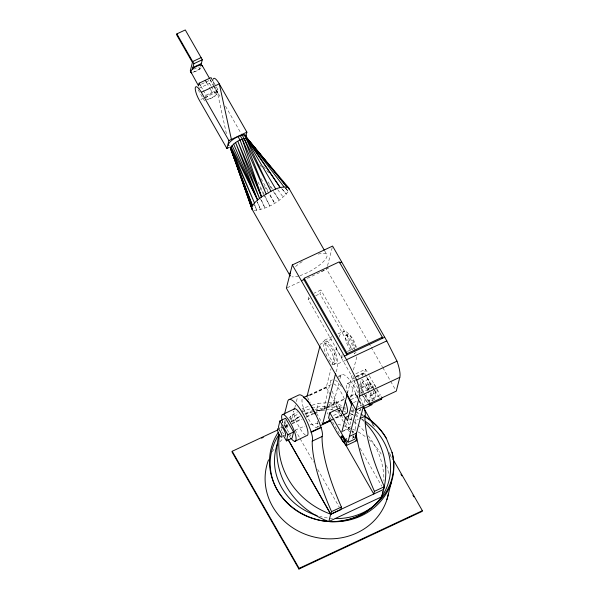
<?xml version="1.0" encoding="UTF-8"?>
<svg xmlns="http://www.w3.org/2000/svg" width="599" height="599" viewBox="0 0 599 599"><rect width="100%" height="100%" fill="white"/><g stroke="black" fill="none" stroke-linecap="round" stroke-linejoin="round"><path stroke-width="0.45" stroke-dasharray="3 2.25" d="M350.28 415.242L352.639 414.141L348.94 428.555L349.367 431.872M360.927 391.634L362.118 386.43L360.441 380.934M367.322 390.96L369.179 383.12L367.509 377.625M285.161 420.004L284.121 424.384L289.01 432.792M201.047 67.829L197.221 70.742L192.301 72.591L199.931 69.02L200.972 64.954M205.397 97.704L206.026 95.248L203.271 90.427M210.938 85.762L209.56 83.351L210.324 80.363L213.079 85.185M207.726 99.494L216.449 95.413L217.916 89.685L213.326 81.644M343.13 356.742L341.445 357.528L308.148 299.253L308.912 296.265M281.343 426.383L282.017 423.748M282.249 422.872L282.698 421.112M351.83 349.591L319.918 293.75L320.877 290.013L314.153 293.158M327.331 266.615L326.642 269.295L368.415 342.396M327.556 265.724L332.602 246.069M290.006 419.397L290.844 416.118L297.576 411.82M291.196 421.771L293.907 411.221M294.813 407.709L295.487 405.066M296.393 401.555L297.516 397.159M302.72 411.273L303.566 408.001L311.33 405.516M324.621 410.173L316.339 410.682L318.234 403.307L333.868 402.356A78.132 71.977 14.4 0 1 342.628 406.137M330.393 394.868L326.193 387.516L331.052 368.587M331.981 364.978L336.84 346.057M339.146 337.08L339.603 335.29L344.665 330.828C350.797 333.838 353.148 341.385 355.724 347.285M324.935 408.578L324.014 406.968L330.783 380.59A27.067 7.023 64.9 0 1 332.063 379.242M336.046 371.829C340.838 360.77 334.699 346.432 325.459 339.813L320.398 344.275L332.924 338.413M341.445 357.528L342.403 353.784M338.832 383.008L331.973 409.731L328.297 409.956M339.962 378.613L340.636 375.977A27.067 7.023 64.9 0 1 358.943 394.853M343.429 421.801L338.472 413.13L339.116 410.629M347.427 393.318L352.287 374.405M353.432 369.942L356.877 356.54M358.075 388.362L352.721 379.002L353.38 376.434M350.737 397.347L355.342 379.407M358.981 400.753L355.289 394.299L355.462 393.603L349.554 396.366M357.873 398.058L357.109 396.733L358.719 390.451M360.104 385.067L361.482 379.691M362.402 376.105L363.368 372.945L365.158 373.881M366.281 376.614L364.492 373.491L365.592 369.216L354.66 374.338M363.683 393.176L360.898 388.309L362.507 382.05L368.213 379.384L373.776 389.118M368.924 389.694L366.61 385.636L368.213 379.384M366.416 394.464L363.945 404.108L357.663 407.043M374.24 389.934L376.097 393.176L374.487 399.436L368.782 402.109L370.392 395.849L368.071 391.791M356.405 347.338C354.728 342.643 352.976 336.773 348.333 334.287L345.78 335.425C344.627 340.749 348.041 346.065 350.64 350.512M347.645 334.556C346.484 339.88 349.906 345.189 352.497 349.644M205.951 98.266C208.167 94.605 212.727 91.714 217.055 91.872L217.474 92.875C215.266 96.544 210.706 99.427 206.37 99.277M284.046 423.68L285.903 421.614M288.995 418.177L290.844 416.118M285.244 427.619L287.715 424.871M253.901 210.294C267.147 209.508 279.988 201.631 288.291 191.485L285.438 187.846M354.855 352.976L354.226 353.507L356.712 352.1M302.068 408.952L303.566 408.001M291.196 422.063L300.174 416.327M193.664 69.252L197.872 67.283M201.481 84.122L210.466 79.914M198.456 88.547L209.56 83.351M206.026 95.248L217.916 89.685M200.927 99.419L204.192 97.892M205.015 97.51L217.265 91.774L220.941 98.214M321.393 271.392L328.911 267.88M287.206 287.752L300.631 281.47M307.339 278.325L325.804 269.692M308.148 299.253L309.833 298.467M315.718 295.719L319.918 293.75M324.636 340.135L332.984 336.226M337.993 333.883L343.841 331.15M324.456 343.893L326.313 343.025M347.45 351.426L354.174 348.281L320.877 290.013M333.883 364.492L335.74 363.623A11.336 2.943 64.9 0 0 331.112 347.383A11.336 2.943 64.9 0 0 326.23 348.962A11.336 2.943 64.9 0 0 335.74 363.623M338.121 363.743L345.638 360.224M338.637 376.172L341.924 374.63M330.783 380.59L332.423 379.818M338.173 377.13L340.636 375.977M309.413 394.786L331.719 384.348M309.488 395.333L326.193 387.516M309.593 395.512L326.298 387.695M363.368 372.945L356.3 376.247L357.371 376.486L358.883 378.201M356.031 376.719L363.099 373.409M352.721 379.002L356.083 377.422M356.929 377.033L364.492 373.491M347.36 383.555L355.312 379.833M362.058 387.254L369.119 383.952M360.898 388.309L366.61 385.636M369.194 385.172L372.825 383.472A4.747 1.228 64.9 0 1 375.91 387.036M324.014 406.968L325.654 406.197M328.941 404.662L333.868 402.356L338.008 409.626M284.405 425.724L287.685 424.189M284.547 426.788L287.924 425.208M292.147 423.231L301.432 418.888M306.501 416.515L313.255 413.355M314.101 412.958L325.916 407.432M326.762 407.035L345.331 398.342M285.214 427.087L288.591 425.507M291.968 423.927L302.098 419.18M306.321 417.211L313.921 413.654M314.767 413.258L325.736 408.121M326.582 407.724L344.313 399.436M350.22 396.665L355.289 394.299M360.748 393.049L372.518 387.538L374.053 389.769M350.827 399.668L357.109 396.733M353.515 402.625L357.438 400.791M373.304 393.715L376.936 392.016M370.392 395.849L376.097 393.176M333.516 415.451L338.472 413.13M365.383 394.958L368.617 400.626L380.387 395.115L381.511 397.174M335.088 417.9L341.767 414.77M331.015 420.034L341.872 414.957L339.041 409.993M316.931 427.207L319.409 426.046M331.801 420.251L342.546 415.227M359.43 410.57L361.017 409.828M349.045 420.041L352.968 418.207M355.529 429.453A88.585 22.979 64.9 0 1 355.14 420.82L358.427 419.285M343.347 430.823L347.48 428.891L349.546 431.879M341.872 431.864L348.94 428.555M352.467 431.16L351.853 431.445A3.542 0.921 64.9 0 1 353.29 432.62M345.78 335.425L346.477 335.155C351.508 338.061 353.485 344.575 354.915 349.921M312.191 405.238L318.234 403.307M305.123 414.268L314.617 411.228M285.281 187.966L288.291 191.485L285.356 187.869M263.365 166.41L269.827 174.242M281.582 188.475L286.285 194.173L282.324 189.052M352.107 437.607L352.901 438.625M259.794 164.74L261.426 167.001M277.749 189.621L283.192 197.161M352.646 436.357L353.68 437.847M374.562 390.518L379.661 397.961M361.766 394.539L367.382 402.723M269.43 185.48L271.497 188.588M273.556 191.702L279.231 200.253L272.882 189.883M268 181.909L272.395 189.082M264.533 186.416L274.664 203.226L269.7 194.211M289.452 433.556L291.234 436.619M324.74 250.974L326.59 254.216M368.879 343.212L370.736 346.462M371.2 347.27L382.334 366.768M382.798 367.576L390.226 380.575M390.69 381.383L395.333 389.507M225.538 106.263L241.18 133.629M210.039 79.278L214.217 86.578M214.682 87.394L217.459 92.261M213.543 85.994L217.212 92.426M211.395 86.57L216.449 95.413M198.711 66.893L199.931 69.02M206.648 82.729L209.86 88.36M210.324 89.161L212.158 92.381M365.592 369.216L368.827 374.884M369.291 375.693L376.689 388.639M377.153 389.455L380.387 395.115M200.972 86.406L202.814 89.618M366.723 377.392L372.518 387.538M198.127 89.723L204.559 100.976M370.781 392.944L374.487 399.436M362.507 382.05L367.606 390.975M359.37 384.438L364.918 394.149M364.147 393.992L368.782 402.109M336.151 348.753L351.83 376.194M355.462 393.603L357.775 397.639M359.617 400.873L362.388 405.718M372.997 424.287L374.847 427.514M389.148 452.544L391.454 456.588M359.437 401.562L361.744 405.598M372.361 424.174L373.282 425.784M389.889 454.858L391.739 458.085M352.639 414.141L353.403 415.474M347.615 421.891L350.385 426.743M352.699 430.786L353.62 432.403M330.85 395.662L338.585 409.199M338.472 410.427L343.534 419.3M345.376 422.52L349.524 429.775M353.208 436.222L354.129 437.839M360.119 448.314L381.765 486.201M345.226 424.953L347.48 428.891M327.234 412.606L328.155 414.216M329.997 417.443L339.67 434.372M307.549 397.481L310.275 402.258M316.646 413.407L322.105 422.961M295.12 429.91L299.725 437.966M300.189 438.775L313.547 462.151M317.687 469.406L339.341 507.286M261.119 178.644L267.895 190.931M368.617 400.626L370.115 403.367M259.996 187.816L263.118 193.567M263.56 194.383L269.805 205.884L257.39 180.748M260.483 198.816L264.99 208.04L261.209 199.527M257.166 201.893L260.535 209.56L257.42 201.818M254.687 205.172L256.754 210.324L254.478 204.207M226.392 133.659L217.265 91.774A10.482 2.718 64.9 0 1 214.914 86.892M305.535 435.166A14.825 3.714 64.3 0 1 297.823 424.571A14.825 3.714 64.3 0 1 293.517 411.184M283.552 433.923A4.747 1.191 64.3 0 1 282.369 431.886M281.859 430.763A4.747 1.191 64.3 0 1 281.171 428.682M332.505 518.472A59.885 55.168 14.4 0 1 319.776 516.405M285.963 428.637A59.885 55.168 14.4 0 1 288.381 425.852M293.053 421.411A59.885 55.168 14.4 0 1 300.653 416.006M305.64 413.37A59.885 55.168 14.4 0 1 314.018 410.195M314.887 409.948A59.885 55.168 14.4 0 1 325.564 407.956M326.477 407.874A59.885 55.168 14.4 0 1 337.462 407.919M342.95 408.645A59.885 55.168 14.4 0 1 345.675 409.192M351.007 410.607A59.885 55.168 14.4 0 1 362.859 415.654M318.234 254.126A21.25 6.162 -29.7 0 1 324.703 260.213A21.25 6.162 -29.7 0 1 299.964 275.637M298.542 276.064A21.25 6.162 -29.7 0 1 291.908 276.805M295.577 266.518A21.25 6.162 -29.7 0 1 303.319 260.932M360.358 397.901A27.067 7.023 64.9 0 1 363.316 405.298M334.407 410.659A78.132 71.977 14.4 0 0 331.973 409.731A60.492 55.722 14.4 0 0 326.725 409.619M335.215 410.981A78.132 71.977 14.4 0 1 340.741 413.497M349.711 418.694A78.132 71.977 14.4 0 1 353.23 421.164M353.912 421.689A78.132 71.977 14.4 0 1 356.6 423.815M357.903 424.923A78.132 71.977 14.4 0 1 365.338 432.276M368.318 435.84A78.132 71.977 14.4 0 1 383.892 481.079M350.879 410.854A78.132 71.977 14.4 0 1 354.421 413.295M355.117 413.812A78.132 71.977 14.4 0 1 358.487 416.455M361.699 419.27A78.132 71.977 14.4 0 1 364.155 421.636M355.469 419.382A15.971 4.141 64.9 0 1 355.14 420.82M335.253 380.058A27.067 7.023 64.9 0 1 338.944 383.42M339.558 384.131A27.067 7.023 64.9 0 1 341.685 386.864M352.504 407.32A27.067 7.023 64.9 0 1 354.031 411.588M376.801 389.268A4.747 1.228 64.9 0 1 375.019 390.488M373.858 388.451A4.747 1.228 64.9 0 1 372.825 383.472M373.17 390.967A4.747 1.228 64.9 0 1 371.387 392.188M369.725 389.021A4.747 1.228 64.9 0 1 369.343 385.112A4.747 1.228 64.9 0 1 372.279 388.736M360.568 408.398A14.825 3.849 64.9 0 1 358.217 410.3M347.764 393.408A14.825 3.849 64.9 0 1 348.333 383.712A14.825 3.849 64.9 0 1 357.903 397.751M358.719 399.862A14.825 3.849 64.9 0 1 360.418 406.1M368.033 402.962A14.825 3.849 64.9 0 1 363.121 395.677M362.769 395.003A14.825 3.849 64.9 0 1 360.815 390.788M362.043 379.422A14.825 3.849 64.9 0 1 369.224 390.758M370.122 392.877A14.825 3.849 64.9 0 1 372.346 400.521M290.268 437.457A14.825 3.714 64.3 0 1 288.845 435.428M282.825 422.819A14.825 3.714 64.3 0 1 282.354 421.239M326.994 356.442A11.336 2.943 64.9 0 1 325.699 344.2A11.336 2.943 64.9 0 1 334.549 361.167A11.336 2.943 64.9 0 1 327.668 357.738M354.084 436.379A3.542 0.921 64.9 0 1 353.635 435.653M352.556 433.182A3.542 0.921 64.9 0 1 352.586 431.123A3.542 0.921 64.9 0 1 354.353 433.047M354.308 437.652A3.542 0.921 64.9 0 1 353.462 436.664M317.358 421.194A16.293 4.223 64.9 0 1 309.316 420.401A16.293 4.223 64.9 0 1 302.802 397.878M214.038 84.459A10.482 2.718 64.9 0 1 213.207 80.431M285.304 426.877A60.492 55.722 14.4 0 1 287.7 424.586M291.563 421.419A60.492 55.722 14.4 0 1 300.144 416.118M304.794 414.021A60.492 55.722 14.4 0 1 311.293 411.842M316.339 410.682A60.492 55.722 14.4 0 1 324.98 409.679M337.507 410.308A60.492 55.722 14.4 0 1 340.277 410.772M343.931 411.58A60.492 55.722 14.4 0 1 345.728 412.06M350.13 413.475A60.492 55.722 14.4 0 1 361.07 418.596M361.856 419.06A60.492 55.722 14.4 0 1 364.177 420.543M283.649 425.38A62.491 57.564 14.4 0 1 286.846 422.16M290.268 419.218A62.491 57.564 14.4 0 1 298.714 413.639M302.008 411.97A62.491 57.564 14.4 0 1 311.098 408.555M311.959 408.316A62.491 57.564 14.4 0 1 327.9 406.025M328.806 406.017A62.491 57.564 14.4 0 1 342.306 407.305M343.205 407.485A62.491 57.564 14.4 0 1 345.87 408.106M351.913 409.956A62.491 57.564 14.4 0 1 354.466 410.921M355.304 411.266A62.491 57.564 14.4 0 1 360.254 413.58M361.055 413.999A62.491 57.564 14.4 0 1 363.413 415.324M272.373 451.811A62.491 57.564 14.4 0 1 274.26 448.801M279.883 441.8A62.491 57.564 14.4 0 1 283.125 438.633M284.48 437.45A62.491 57.564 14.4 0 1 285.88 436.304M295.142 430.284A62.491 57.564 14.4 0 1 305.003 426.166M310.17 424.751A62.491 57.564 14.4 0 1 318.091 423.441M337.926 424.392A62.491 57.564 14.4 0 1 351.755 428.712M352.594 429.079A62.491 57.564 14.4 0 1 357.461 431.52M358.247 431.961A62.491 57.564 14.4 0 1 366.431 437.48M369.194 439.786A62.491 57.564 14.4 0 1 381.952 455.405M386.475 465.393A62.491 57.564 14.4 0 1 388.699 474.101M340.09 408.061A16.293 4.223 64.9 0 1 332.123 389.971M333.703 383.832A16.293 4.223 64.9 0 1 344.53 399.308"/><path stroke-width="0.9" d="M283.32 435.54L286.434 440.886L292.117 438.146L293.57 432.014L285.581 418.252L279.89 421L278.438 427.132L279.321 428.659M286.434 440.886L287.887 434.754L279.89 421M198.546 85.904L190.654 71.491C192.706 67.874 196.936 65.583 200.972 64.954L202.312 59.743L185.286 29.95L176.87 33.888L176.63 34.802L192.444 62.468M192.504 69.072L193.889 63.681L176.87 33.888M198.509 85.642L199.138 83.186L211.028 77.623L212.862 80.843M226.886 148.47L228.915 140.57L201.324 92.283A10.482 2.718 64.9 0 0 195.334 87.521A10.482 2.718 64.9 0 0 199.295 100.183L226.886 148.47L229.365 147.309M245.762 136.55L246.885 132.162L219.294 83.875A10.482 2.718 64.9 0 0 213.296 79.113M277.794 429.947L232.21 451.279L232.03 451.968L298.931 569.05L422.19 511.374L422.37 510.685L392.839 459.006M292.327 264.915L286.367 288.141L355.986 409.978L396.261 391.132L399.818 377.295A25.802 6.694 64.9 0 0 396.995 361.175L386.789 340.891L332.602 246.069L292.327 264.915L346.507 359.737L356.719 380.021A25.802 6.694 64.9 0 1 359.535 396.141L355.986 409.978M304.202 278.265L347.255 353.605L346.911 354.937L303.858 279.598L304.202 278.265L339.274 261.853L382.319 337.192L381.982 338.525M284.503 414.074L287.887 400.888A27.067 7.023 64.9 0 1 298.25 406.429A27.067 7.023 64.9 0 1 311.136 431.886A15.971 4.141 64.9 0 1 312.244 441.119A88.585 22.979 64.9 0 0 331.554 511.636L330.858 514.331L340.719 509.704L341.408 507.024A88.585 22.979 64.9 0 1 322.097 436.506A15.971 4.141 64.9 0 0 320.989 427.274A27.067 7.023 64.9 0 0 299.028 394.928L289.167 399.54M306.988 396.508L319.933 346.08M330.184 420.423L322.666 423.942L335.582 373.626M345.765 418.649L339.753 408.136L329.839 412.778L328.559 417.765L337.566 433.534L345.84 445.229L346.604 445.401L356.517 440.767L356.652 439.015L355.551 435.87M298.931 569.05L299.111 568.354L232.21 451.279M342.336 413.153L347.195 394.224M341.872 431.864L345.578 417.451L348.715 415.983M356.412 409.222L347.899 442.399L354.96 439.097L363.481 405.92M368.318 404.085A3.819 0.988 64.9 0 0 369.77 404.699L370.115 403.367M369.77 404.699L381.541 399.189L381.885 397.856M356.188 434.417A88.585 22.979 64.9 0 0 374.442 491.337L373.761 494.018L343.819 441.628M363.885 406.976A15.971 4.141 64.9 0 1 364.993 416.208A88.585 22.979 64.9 0 0 384.303 486.725L381.72 496.781C369.8 513.657 349.21 522.478 328.806 521.542A78.132 71.977 14.4 0 1 279.059 434.485A60.492 55.722 14.4 0 0 297.621 511.396A60.492 55.722 14.4 0 0 380.043 499.124A60.492 55.722 14.4 0 0 365.697 421.591M386.917 499.611L391.304 482.524M346.604 445.401L346.739 443.657L345.638 440.512L329.839 412.778M324.276 250.165L288.591 187.712L247.095 138.466C240.671 138.601 233.909 142.532 230.428 147.908L252.179 209.463L290.186 275.974A21.25 6.162 -29.7 0 1 290.478 272.193M229.095 145.699A9.913 2.883 -29.7 0 1 238.043 136.579L240.259 135.659L242.273 139.185L261.531 196.921C257.75 199.969 253.107 202.971 251.685 207.89L231.109 149.233L230.473 148.739L252.471 205.689L230.428 147.908L254.478 203.001L230.974 146.8L257.57 200.006L235.594 142.644L259.554 198.464L237.788 141.289L261.531 196.921C269.475 192.354 279.044 184.874 288.591 187.712L289.077 189.284M282.863 414.441L294.753 408.705M287.887 434.754L293.57 432.014M294.895 441.343L306.793 435.608A14.825 3.714 64.3 0 0 304.007 420.318A14.825 3.714 64.3 0 0 293.907 409.184M201.092 57.616L192.676 61.555L190.295 70.832L191.508 72.958M193.889 63.681L202.312 59.743M192.9 67.53L201.324 63.591M201.324 92.283L219.294 83.875L231.394 139.41M228.915 140.57L246.885 132.162M301.379 280.759L303.858 279.598M339.611 262.871L341.655 261.913M347.255 353.605L382.319 337.192M344.432 356.098L384.708 337.252M346.507 359.737L386.789 340.891M303.633 397.489L308.59 395.175M356.719 380.021L396.995 361.175M261.576 438.146L263.268 437.352M359.535 396.141L399.818 377.295M330.079 420.243L322.666 423.942M320.24 425.664L330.977 420.64M343.369 414.837L346.679 413.295A16.293 4.223 64.9 0 0 345.144 400.843M311.136 431.886L320.989 427.274M311.113 432.313L320.967 427.701M364.199 408.338L371.358 404.984A14.825 3.849 64.9 0 0 372.166 404.34M360.066 418.514L364.993 416.208M312.244 441.119L322.097 436.506M349.434 436.394L356.502 433.092M345.091 439.464L346.746 438.693M374.442 491.337L384.303 486.725M331.554 511.636L341.408 507.024M299.111 568.354L422.37 510.685M240.259 135.659L243.898 134.805L245.71 135.426L247.731 138.961L286.861 186.881L247.095 138.466L280.227 187.614L243.898 134.805M356.517 440.767L355.754 440.587M200.979 64.954L202.155 65.486L209.575 78.469M191.605 72.599L190.669 72.112M271.946 168.431L247.731 138.961L247.776 139.792M247.095 138.466L284.008 186.851M275.78 189.134L245.912 138.339L270.958 191.291L242.251 135.052M245.073 134.932L247.372 139.08M238.043 136.579L240.064 140.114L261.531 196.921M205.27 80.318L206.648 82.729M199.138 83.186L200.515 85.597M363.773 408.136L372.533 423.478M400.963 474.236L401.892 475.846M412.958 495.223L413.887 496.841M350.048 400.035L351.95 403.367L347.48 420.775L345.578 417.451M346.507 439.966L347.435 441.59M288.486 440.16L330.858 514.331M287.864 439.202L330.7 514.167L328.806 521.542L381.72 496.781A78.132 71.977 14.4 0 0 382.858 491.622M232.068 145.497L257.57 200.006L233.647 144.074M242.273 139.185L266.098 193.949L244.272 138.586M231.109 149.233L252.179 209.463L245.74 190.018M245.71 135.426L245.762 136.258M202.155 65.486L202.17 66.1M281.073 427.282A4.747 1.191 64.3 0 1 284.615 431.1A4.747 1.191 64.3 0 1 284.682 435.233M282.166 420.491A14.825 3.714 64.3 0 1 286.374 416.934A14.825 3.714 64.3 0 1 295.771 436.094A14.825 3.714 64.3 0 1 290.882 438.243M392.031 452.327A59.885 55.168 14.4 0 1 335.245 518.584M317.141 515.642A59.885 55.168 14.4 0 1 277.509 443.582M365.225 417.016A59.885 55.168 14.4 0 1 386.46 438.618M365.338 422.857A78.132 71.977 14.4 0 1 383.607 489.42L330.7 514.167A78.132 71.977 14.4 0 1 279.284 435.765M346.402 394.322A27.067 7.023 64.9 0 1 351.815 405.583M341.759 437.255A3.542 0.921 64.9 0 1 343.729 437.802A3.542 0.921 64.9 0 1 344.672 442.354M355.439 435.518A3.542 0.921 64.9 0 1 355.521 437.547M381.541 399.189A3.819 0.988 64.9 0 1 380.874 399.368M278.161 432.456A62.491 57.564 14.4 0 0 322.404 520.741A62.491 57.564 14.4 0 0 392.15 452.627L386.34 438.318A62.491 57.564 14.4 0 0 364.177 415.781M388.474 493.613A62.491 57.564 14.4 0 1 311.465 536.33A62.491 57.564 14.4 0 1 268.532 459.86M303.955 397.751A16.293 4.223 64.9 0 1 315.104 413.991M277.554 430.434A4.747 1.191 64.3 0 0 281.508 437.24A4.747 1.191 64.3 0 0 280.152 431.205A4.747 1.191 64.3 0 0 277.554 430.434M341.138 437.547A3.542 0.921 64.9 0 0 344.051 442.639A3.542 0.921 64.9 0 0 343.115 438.086A3.542 0.921 64.9 0 0 341.138 437.547"/></g></svg>
